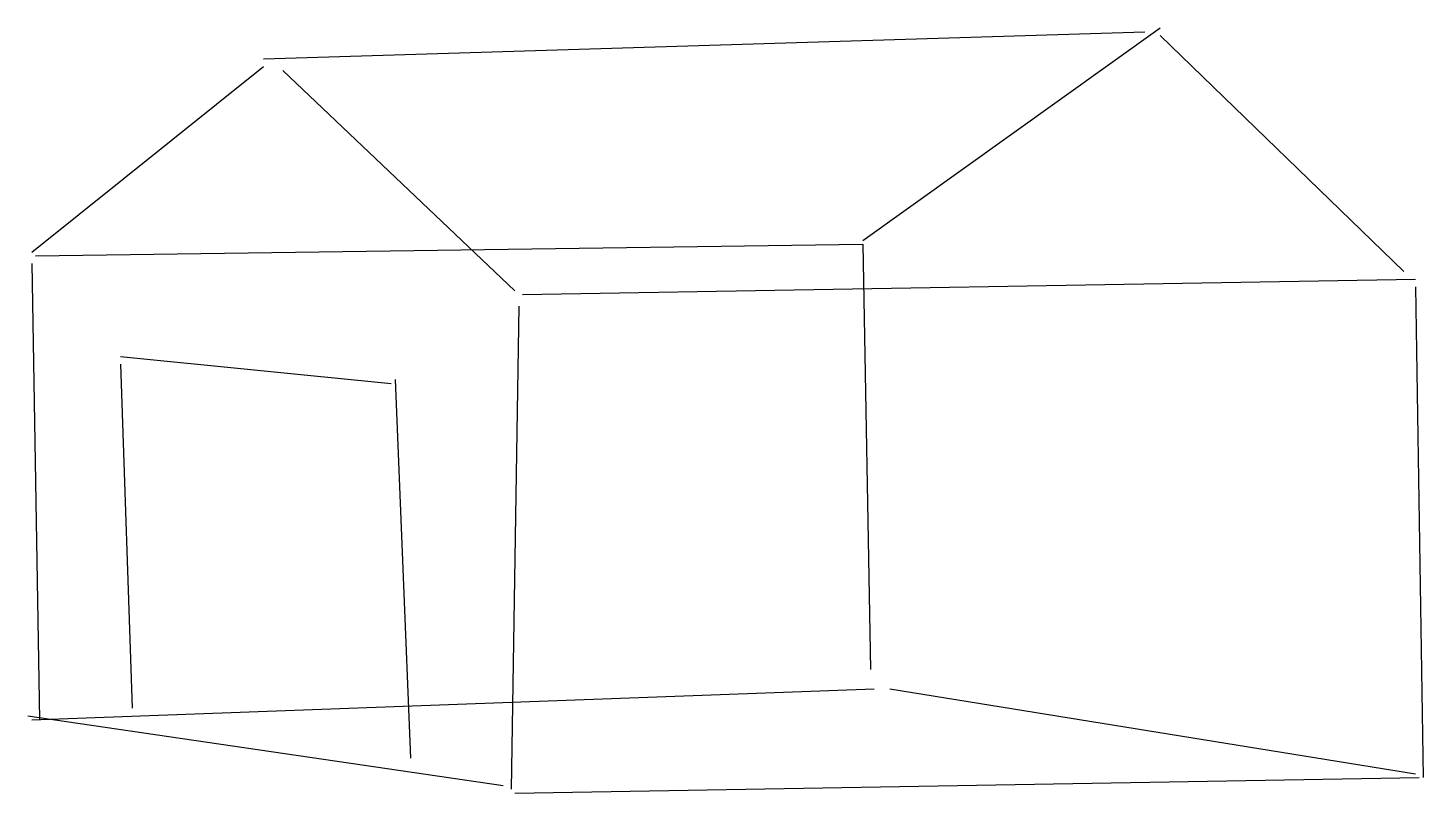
# Model space of a CAD drawing. Header units: metres. Extents: x -28 to 142, y -123 to -29.
import ezdxf

# ---------------------------------------------------------------- set-up
doc = ezdxf.new("R2010")
doc.units = ezdxf.units.M

msp = doc.modelspace()

# ---------------------------------------------------------------- linework, layer by layer
at = {"color": 0}
for p, q in [((0.942195, -33.212364), (108.352394, -29.914682)), ((73.962288, -55.353943), (110.236786, -29.443586)), ((110.236786, -30.38578), (139.915924, -59.122719)), ((-27.323648, -56.767235), (0.942195, -34.15456)), ((3.297682, -34.625656), (31.563524, -61.478207)), ((-26.852551, -57.238331), (73.962288, -55.825039)), ((73.962288, -55.825039), (74.90448, -107.645752)), ((-27.323648, -58.180527), (-26.381453, -113.770012)), ((32.505718, -61.949303), (141.329208, -60.064915)), ((141.329208, -61.007111), (142.271408, -120.836479)), ((32.034622, -63.362598), (31.092426, -122.249771)), ((-16.488407, -69.486862), (16.488407, -72.784546)), ((-16.488407, -70.429054), (-15.075116, -112.35672)), ((16.959505, -72.313446), (18.843895, -118.480988)), ((-27.323648, -113.770012), (75.37558, -110.001236)), ((77.259972, -110.001236), (141.329208, -120.365379)), ((-27.794744, -113.29892), (30.150232, -121.778671)), ((31.563524, -122.720863), (141.800308, -120.836479))]:
    msp.add_line(p, q, dxfattribs=at)

doc.saveas('drawing.dxf')
